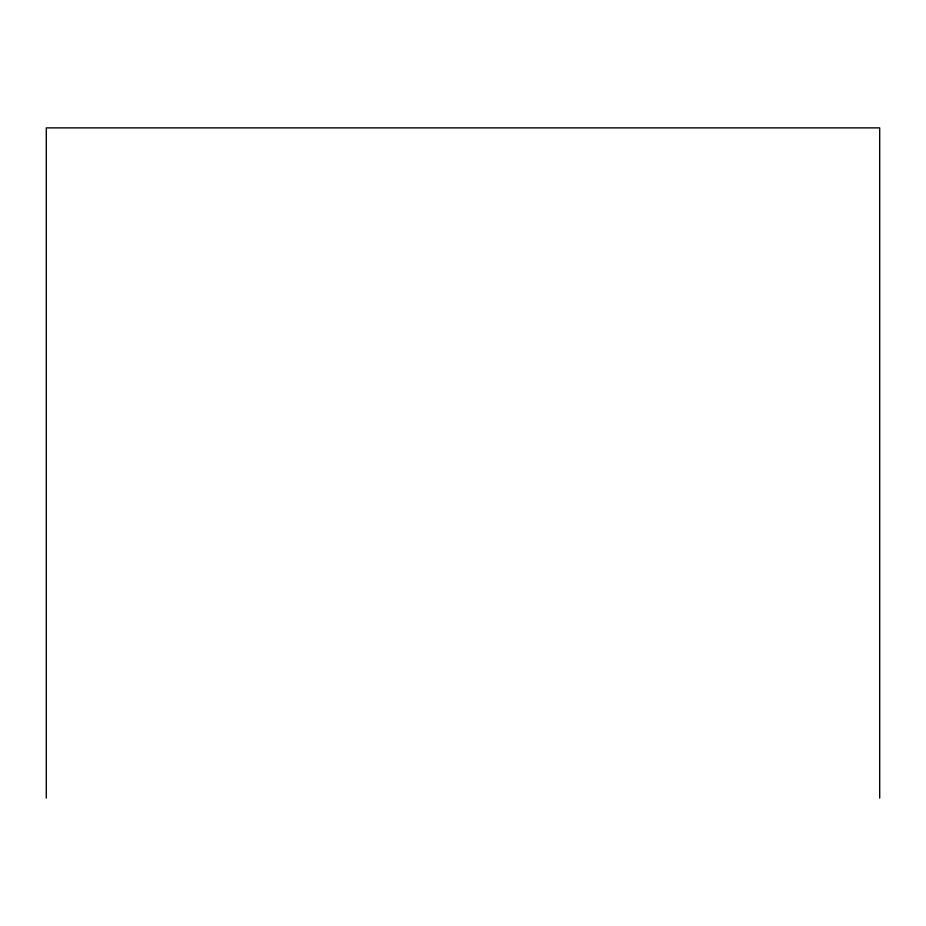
<?xml version="1.0" encoding="UTF-8"?>
<svg xmlns="http://www.w3.org/2000/svg" width="926" height="926" viewBox="0 0 926 926"><rect width="100%" height="100%" fill="white"/><g stroke="black" fill="none" stroke-linecap="round" stroke-linejoin="round"><path stroke-width="1.39" d="M879.7 798.119L879.7 127.881L46.3 127.881L46.3 798.119"/></g></svg>
